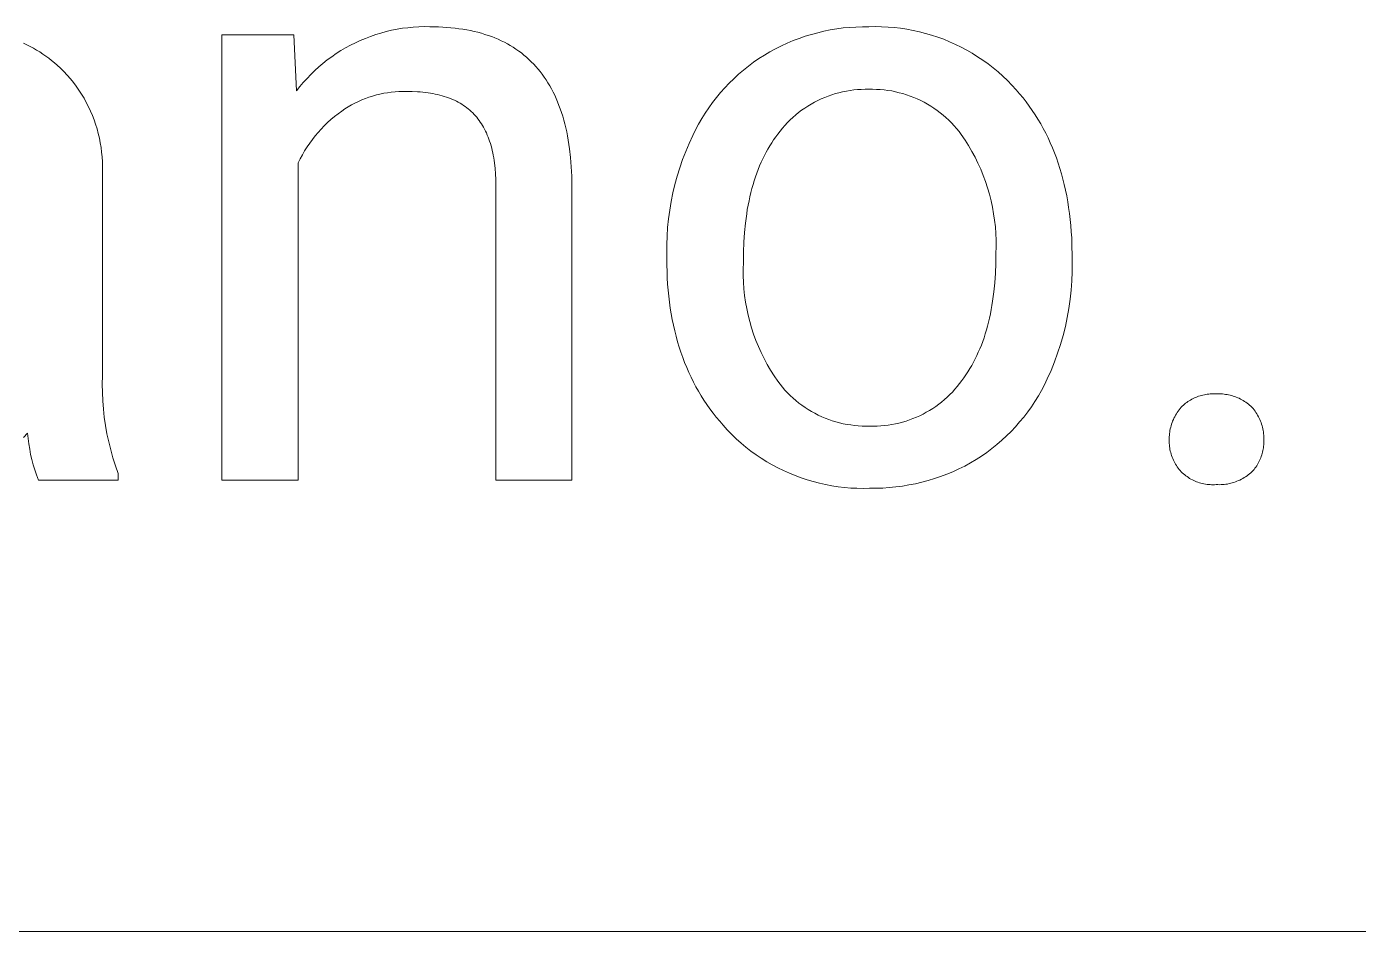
# Model space of a CAD drawing. Header units: millimetres. Extents: x -1576 to 3664, y -445 to 3215.
# Drawn here: x 2235.6 to 2345.9, y -152.5 to -77.5 of the extents above; entities that cross this region are included whole.
import ezdxf

# ---------------------------------------------------------------- set-up
doc = ezdxf.new("R2010")
doc.units = ezdxf.units.MM
doc.header["$MEASUREMENT"] = 0
doc.layers.add('Domyślny', color=7, linetype='Continuous', true_color=0x000000)

msp = doc.modelspace()

# ---------------------------------------------------------------- linework, layer by layer
at = {"layer": 'Domyślny', "color": 18, "lineweight": 15, "true_color": 0x000000}
for p, q in [((2251.77, -115.11), (2251.77, -78.24)), ((2251.77, -78.24), (2257.74, -78.24)), ((2257.74, -78.24), (2257.95, -82.88)), ((2264.09, -78.36), (2264.52, -78.21)), ((2264.52, -78.21), (2264.95, -78.08)), ((2264.95, -78.08), (2265.39, -77.96)), ((2265.39, -77.96), (2265.83, -77.85)), ((2265.83, -77.85), (2266.28, -77.77)), ((2266.28, -77.77), (2266.73, -77.69)), ((2266.73, -77.69), (2267.18, -77.64)), ((2267.18, -77.64), (2267.63, -77.59)), ((2267.63, -77.59), (2268.09, -77.57)), ((2268.09, -77.57), (2268.54, -77.55)), ((2268.54, -77.55), (2268.99, -77.56)), ((2268.99, -77.56), (2269.36, -77.56)), ((2269.36, -77.56), (2269.71, -77.57)), ((2269.71, -77.57), (2270.07, -77.59)), ((2270.07, -77.59), (2270.41, -77.61)), ((2270.41, -77.61), (2270.75, -77.64)), ((2270.75, -77.64), (2271.09, -77.67)), ((2271.09, -77.67), (2271.41, -77.72)), ((2271.41, -77.72), (2271.74, -77.76)), ((2271.74, -77.76), (2272.05, -77.82)), ((2272.05, -77.82), (2272.37, -77.88)), ((2272.37, -77.88), (2272.67, -77.95)), ((2272.67, -77.95), (2272.97, -78.02)), ((2272.97, -78.02), (2273.27, -78.1)), ((2273.27, -78.1), (2273.56, -78.19)), ((2273.56, -78.19), (2273.84, -78.28)), ((2273.84, -78.28), (2274.12, -78.38)), ((2300.09, -78.35), (2300.6, -78.19)), ((2300.6, -78.19), (2301.12, -78.05)), ((2301.12, -78.05), (2301.64, -77.93)), ((2301.64, -77.93), (2302.16, -77.82)), ((2302.16, -77.82), (2302.69, -77.73)), ((2302.69, -77.73), (2303.22, -77.66)), ((2303.22, -77.66), (2303.75, -77.61)), ((2303.75, -77.61), (2304.29, -77.58)), ((2304.29, -77.58), (2304.82, -77.56)), ((2304.82, -77.56), (2305.35, -77.56)), ((2305.35, -77.56), (2305.88, -77.55)), ((2305.88, -77.55), (2306.41, -77.56)), ((2306.41, -77.56), (2306.94, -77.58)), ((2306.94, -77.58), (2307.46, -77.62)), ((2307.46, -77.62), (2307.98, -77.69)), ((2307.98, -77.69), (2308.51, -77.76)), ((2308.51, -77.76), (2309.02, -77.86)), ((2309.02, -77.86), (2309.54, -77.97)), ((2309.54, -77.97), (2310.05, -78.11)), ((2310.05, -78.11), (2310.55, -78.25)), ((2310.55, -78.25), (2311.06, -78.42)), ((2235.34, -78.93), (2235.62, -79.06)), ((2235.62, -79.06), (2235.9, -79.2)), ((2235.9, -79.2), (2236.17, -79.34)), ((2236.17, -79.34), (2236.43, -79.5)), ((2261.63, -79.54), (2262.02, -79.31)), ((2262.02, -79.31), (2262.42, -79.09)), ((2262.42, -79.09), (2262.83, -78.88)), ((2262.83, -78.88), (2263.24, -78.69)), ((2263.24, -78.69), (2263.66, -78.52)), ((2263.66, -78.52), (2264.09, -78.36)), ((2274.12, -78.38), (2274.39, -78.49)), ((2274.39, -78.49), (2274.65, -78.6)), ((2274.65, -78.6), (2274.91, -78.72)), ((2274.91, -78.72), (2275.17, -78.85)), ((2275.17, -78.85), (2275.42, -78.98)), ((2275.42, -78.98), (2275.66, -79.12)), ((2275.66, -79.12), (2275.9, -79.26)), ((2275.9, -79.26), (2276.13, -79.41)), ((2297.16, -79.64), (2297.63, -79.39)), ((2297.63, -79.39), (2298.11, -79.15)), ((2298.11, -79.15), (2298.59, -78.92)), ((2298.59, -78.92), (2299.09, -78.71)), ((2299.09, -78.71), (2299.59, -78.52)), ((2299.59, -78.52), (2300.09, -78.35)), ((2311.06, -78.42), (2311.55, -78.6)), ((2311.55, -78.6), (2312.04, -78.8)), ((2312.04, -78.8), (2312.52, -79.02)), ((2312.52, -79.02), (2312.99, -79.25)), ((2312.99, -79.25), (2313.46, -79.5)), ((2236.43, -79.5), (2236.69, -79.65)), ((2236.69, -79.65), (2236.95, -79.82)), ((2236.95, -79.82), (2237.2, -79.99)), ((2237.2, -79.99), (2237.44, -80.17)), ((2237.44, -80.17), (2237.68, -80.35)), ((2237.68, -80.35), (2237.91, -80.54)), ((2260.15, -80.59), (2260.51, -80.31)), ((2260.51, -80.31), (2260.87, -80.04)), ((2260.87, -80.04), (2261.25, -79.78)), ((2261.25, -79.78), (2261.63, -79.54)), ((2276.13, -79.41), (2276.36, -79.57)), ((2276.36, -79.57), (2276.58, -79.73)), ((2276.58, -79.73), (2276.79, -79.91)), ((2276.79, -79.91), (2277, -80.08)), ((2277, -80.08), (2277.21, -80.27)), ((2277.21, -80.27), (2277.4, -80.46)), ((2277.4, -80.46), (2277.6, -80.65)), ((2295.39, -80.82), (2295.81, -80.5)), ((2295.81, -80.5), (2296.25, -80.2)), ((2296.25, -80.2), (2296.7, -79.91)), ((2296.7, -79.91), (2297.16, -79.64)), ((2313.46, -79.5), (2313.91, -79.76)), ((2313.91, -79.76), (2314.36, -80.04)), ((2314.36, -80.04), (2314.8, -80.33)), ((2314.8, -80.33), (2315.23, -80.64)), ((2237.91, -80.54), (2238.14, -80.73)), ((2238.14, -80.73), (2238.42, -81)), ((2238.42, -81), (2238.7, -81.28)), ((2238.7, -81.28), (2238.97, -81.57)), ((2238.97, -81.57), (2239.23, -81.87)), ((2258.83, -81.84), (2259.14, -81.51)), ((2259.14, -81.51), (2259.47, -81.19)), ((2259.47, -81.19), (2259.8, -80.89)), ((2259.8, -80.89), (2260.15, -80.59)), ((2277.6, -80.65), (2277.78, -80.86)), ((2277.78, -80.86), (2277.96, -81.06)), ((2277.96, -81.06), (2278.14, -81.28)), ((2278.14, -81.28), (2278.31, -81.5)), ((2278.31, -81.5), (2278.47, -81.73)), ((2294.17, -81.86), (2294.57, -81.5)), ((2294.57, -81.5), (2294.97, -81.15)), ((2294.97, -81.15), (2295.39, -80.82)), ((2315.23, -80.64), (2315.64, -80.96)), ((2315.64, -80.96), (2316.05, -81.3)), ((2316.05, -81.3), (2316.44, -81.65)), ((2239.23, -81.87), (2239.48, -82.18)), ((2239.48, -82.18), (2239.71, -82.49)), ((2239.71, -82.49), (2239.94, -82.82)), ((2257.95, -82.88), (2258.23, -82.52)), ((2258.23, -82.52), (2258.52, -82.17)), ((2258.52, -82.17), (2258.83, -81.84)), ((2278.47, -81.73), (2278.63, -81.97)), ((2278.63, -81.97), (2278.78, -82.21)), ((2278.78, -82.21), (2278.93, -82.46)), ((2278.93, -82.46), (2279.07, -82.71)), ((2279.07, -82.71), (2279.21, -82.97)), ((2293.07, -83.01), (2293.42, -82.62)), ((2293.42, -82.62), (2293.79, -82.23)), ((2293.79, -82.23), (2294.17, -81.86)), ((2316.44, -81.65), (2316.83, -82.01)), ((2316.83, -82.01), (2317.2, -82.39)), ((2317.2, -82.39), (2317.55, -82.78)), ((2239.94, -82.82), (2240.15, -83.15)), ((2240.15, -83.15), (2240.36, -83.48)), ((2240.36, -83.48), (2240.55, -83.83)), ((2263.08, -83.75), (2262.79, -83.89)), ((2263.37, -83.62), (2263.08, -83.75)), ((2263.66, -83.51), (2263.37, -83.62)), ((2263.96, -83.4), (2263.66, -83.51)), ((2264.26, -83.3), (2263.96, -83.4)), ((2264.57, -83.21), (2264.26, -83.3)), ((2264.87, -83.14), (2264.57, -83.21)), ((2265.18, -83.07), (2264.87, -83.14)), ((2265.5, -83.02), (2265.18, -83.07)), ((2265.81, -82.98), (2265.5, -83.02)), ((2266.13, -82.94), (2265.81, -82.98)), ((2266.44, -82.92), (2266.13, -82.94)), ((2266.76, -82.91), (2266.44, -82.92)), ((2267.08, -82.91), (2266.76, -82.91)), ((2267.54, -82.92), (2267.08, -82.91)), ((2267.99, -82.94), (2267.54, -82.92)), ((2268.21, -82.96), (2267.99, -82.94)), ((2268.43, -82.98), (2268.21, -82.96)), ((2268.64, -83), (2268.43, -82.98)), ((2268.85, -83.03), (2268.64, -83)), ((2269.05, -83.06), (2268.85, -83.03)), ((2269.25, -83.1), (2269.05, -83.06)), ((2269.45, -83.14), (2269.25, -83.1)), ((2269.64, -83.18), (2269.45, -83.14)), ((2269.83, -83.23), (2269.64, -83.18)), ((2270.01, -83.28), (2269.83, -83.23)), ((2270.19, -83.33), (2270.01, -83.28)), ((2270.37, -83.39), (2270.19, -83.33)), ((2270.54, -83.45), (2270.37, -83.39)), ((2270.71, -83.51), (2270.54, -83.45)), ((2270.88, -83.58), (2270.71, -83.51)), ((2271.04, -83.65), (2270.88, -83.58)), ((2271.2, -83.73), (2271.04, -83.65)), ((2271.35, -83.81), (2271.2, -83.73)), ((2271.5, -83.89), (2271.35, -83.81)), ((2279.21, -82.97), (2279.34, -83.24)), ((2279.34, -83.24), (2279.46, -83.51)), ((2279.46, -83.51), (2279.58, -83.79)), ((2279.58, -83.79), (2279.69, -84.08)), ((2292.4, -83.84), (2292.73, -83.42)), ((2292.73, -83.42), (2293.07, -83.01)), ((2300.85, -83.81), (2300.58, -83.96)), ((2301.13, -83.67), (2300.85, -83.81)), ((2301.41, -83.53), (2301.13, -83.67)), ((2301.7, -83.41), (2301.41, -83.53)), ((2301.99, -83.3), (2301.7, -83.41)), ((2302.28, -83.2), (2301.99, -83.3)), ((2302.58, -83.1), (2302.28, -83.2)), ((2302.88, -83.02), (2302.58, -83.1)), ((2303.18, -82.95), (2302.88, -83.02)), ((2303.49, -82.89), (2303.18, -82.95)), ((2303.8, -82.83), (2303.49, -82.89)), ((2304.11, -82.79), (2303.8, -82.83)), ((2304.42, -82.77), (2304.11, -82.79)), ((2304.73, -82.75), (2304.42, -82.77)), ((2305.04, -82.74), (2304.73, -82.75)), ((2305.35, -82.74), (2305.04, -82.74)), ((2305.67, -82.74), (2305.35, -82.74)), ((2305.99, -82.75), (2305.67, -82.74)), ((2306.3, -82.76), (2305.99, -82.75)), ((2306.62, -82.79), (2306.3, -82.76)), ((2306.93, -82.83), (2306.62, -82.79)), ((2307.25, -82.88), (2306.93, -82.83)), ((2307.56, -82.95), (2307.25, -82.88)), ((2307.87, -83.02), (2307.56, -82.95)), ((2308.17, -83.1), (2307.87, -83.02)), ((2308.47, -83.19), (2308.17, -83.1)), ((2308.77, -83.3), (2308.47, -83.19)), ((2309.07, -83.41), (2308.77, -83.3)), ((2309.36, -83.54), (2309.07, -83.41)), ((2309.65, -83.67), (2309.36, -83.54)), ((2309.93, -83.82), (2309.65, -83.67)), ((2317.55, -82.78), (2317.84, -83.11)), ((2317.84, -83.11), (2318.12, -83.44)), ((2318.12, -83.44), (2318.38, -83.78)), ((2318.38, -83.78), (2318.64, -84.13)), ((2240.55, -83.83), (2240.73, -84.18)), ((2240.73, -84.18), (2240.89, -84.54)), ((2240.89, -84.54), (2241.05, -84.9)), ((2241.05, -84.9), (2241.19, -85.27)), ((2261.4, -84.76), (2261.1, -85)), ((2261.7, -84.54), (2261.4, -84.76)), ((2261.96, -84.36), (2261.7, -84.54)), ((2262.23, -84.19), (2261.96, -84.36)), ((2262.51, -84.04), (2262.23, -84.19)), ((2262.79, -83.89), (2262.51, -84.04)), ((2271.64, -83.98), (2271.5, -83.89)), ((2271.78, -84.07), (2271.64, -83.98)), ((2271.92, -84.17), (2271.78, -84.07)), ((2272.05, -84.27), (2271.92, -84.17)), ((2272.18, -84.37), (2272.05, -84.27)), ((2272.31, -84.48), (2272.18, -84.37)), ((2272.43, -84.59), (2272.31, -84.48)), ((2272.55, -84.7), (2272.43, -84.59)), ((2272.66, -84.82), (2272.55, -84.7)), ((2272.77, -84.94), (2272.66, -84.82)), ((2279.69, -84.08), (2279.8, -84.37)), ((2279.8, -84.37), (2279.9, -84.67)), ((2279.9, -84.67), (2280, -84.98)), ((2291.52, -85.17), (2291.8, -84.72)), ((2291.8, -84.72), (2292.09, -84.28)), ((2292.09, -84.28), (2292.4, -83.84)), ((2299.3, -84.86), (2299.07, -85.07)), ((2299.54, -84.66), (2299.3, -84.86)), ((2299.79, -84.48), (2299.54, -84.66)), ((2300.05, -84.3), (2299.79, -84.48)), ((2300.31, -84.13), (2300.05, -84.3)), ((2300.58, -83.96), (2300.31, -84.13)), ((2310.21, -83.97), (2309.93, -83.82)), ((2310.48, -84.13), (2310.21, -83.97)), ((2310.74, -84.31), (2310.48, -84.13)), ((2311, -84.49), (2310.74, -84.31)), ((2311.26, -84.68), (2311, -84.49)), ((2311.5, -84.88), (2311.26, -84.68)), ((2311.74, -85.09), (2311.5, -84.88)), ((2318.64, -84.13), (2318.89, -84.49)), ((2318.89, -84.49), (2319.13, -84.85)), ((2319.13, -84.85), (2319.36, -85.22)), ((2241.19, -85.27), (2241.32, -85.64)), ((2241.32, -85.64), (2241.44, -86.02)), ((2241.44, -86.02), (2241.54, -86.4)), ((2260.26, -85.76), (2260, -86.03)), ((2260.53, -85.49), (2260.26, -85.76)), ((2260.81, -85.24), (2260.53, -85.49)), ((2261.1, -85), (2260.81, -85.24)), ((2272.88, -85.06), (2272.77, -84.94)), ((2272.98, -85.19), (2272.88, -85.06)), ((2273.08, -85.32), (2272.98, -85.19)), ((2273.18, -85.46), (2273.08, -85.32)), ((2273.27, -85.6), (2273.18, -85.46)), ((2273.36, -85.74), (2273.27, -85.6)), ((2273.45, -85.89), (2273.36, -85.74)), ((2273.53, -86.05), (2273.45, -85.89)), ((2280, -84.98), (2280.09, -85.29)), ((2280.09, -85.29), (2280.18, -85.61)), ((2280.18, -85.61), (2280.25, -85.93)), ((2280.25, -85.93), (2280.33, -86.27)), ((2291, -86.1), (2291.25, -85.63)), ((2291.25, -85.63), (2291.52, -85.17)), ((2298.2, -85.97), (2298, -86.21)), ((2298.41, -85.73), (2298.2, -85.97)), ((2298.62, -85.5), (2298.41, -85.73)), ((2298.84, -85.28), (2298.62, -85.5)), ((2299.07, -85.07), (2298.84, -85.28)), ((2311.97, -85.3), (2311.74, -85.09)), ((2312.2, -85.52), (2311.97, -85.3)), ((2312.42, -85.76), (2312.2, -85.52)), ((2312.62, -85.99), (2312.42, -85.76)), ((2312.82, -86.24), (2312.62, -85.99)), ((2319.36, -85.22), (2319.59, -85.6)), ((2319.59, -85.6), (2319.8, -85.98)), ((2319.8, -85.98), (2320, -86.37)), ((2241.54, -86.4), (2241.63, -86.78)), ((2241.63, -86.78), (2241.71, -87.17)), ((2259.27, -86.9), (2259.05, -87.2)), ((2259.5, -86.6), (2259.27, -86.9)), ((2259.75, -86.31), (2259.5, -86.6)), ((2260, -86.03), (2259.75, -86.31)), ((2273.61, -86.2), (2273.53, -86.05)), ((2273.69, -86.36), (2273.61, -86.2)), ((2273.76, -86.53), (2273.69, -86.36)), ((2273.83, -86.7), (2273.76, -86.53)), ((2273.89, -86.87), (2273.83, -86.7)), ((2273.95, -87.05), (2273.89, -86.87)), ((2274.01, -87.24), (2273.95, -87.05)), ((2280.33, -86.27), (2280.4, -86.6)), ((2280.4, -86.6), (2280.46, -86.95)), ((2280.46, -86.95), (2280.52, -87.3)), ((2290.47, -87.23), (2290.77, -86.58)), ((2290.77, -86.58), (2291, -86.1)), ((2297.47, -86.93), (2297.31, -87.18)), ((2297.64, -86.69), (2297.47, -86.93)), ((2297.82, -86.46), (2297.64, -86.69)), ((2298, -86.21), (2297.82, -86.46)), ((2313.01, -86.49), (2312.82, -86.24)), ((2313.32, -86.95), (2313.01, -86.49)), ((2313.62, -87.41), (2313.32, -86.95)), ((2320, -86.37), (2320.2, -86.77)), ((2320.2, -86.77), (2320.38, -87.17)), ((2241.71, -87.17), (2241.77, -87.56)), ((2241.77, -87.56), (2241.82, -87.95)), ((2241.82, -87.95), (2241.86, -88.34)), ((2258.44, -88.16), (2258.26, -88.49)), ((2258.63, -87.83), (2258.44, -88.16)), ((2258.83, -87.51), (2258.63, -87.83)), ((2259.05, -87.2), (2258.83, -87.51)), ((2274.07, -87.42), (2274.01, -87.24)), ((2274.12, -87.61), (2274.07, -87.42)), ((2274.17, -87.81), (2274.12, -87.61)), ((2274.21, -88.01), (2274.17, -87.81)), ((2274.25, -88.21), (2274.21, -88.01)), ((2274.29, -88.42), (2274.25, -88.21)), ((2280.52, -87.3), (2280.57, -87.66)), ((2280.57, -87.66), (2280.65, -88.39)), ((2289.93, -88.57), (2290.19, -87.9)), ((2290.19, -87.9), (2290.47, -87.23)), ((2296.85, -87.96), (2296.7, -88.23)), ((2296.99, -87.69), (2296.85, -87.96)), ((2297.15, -87.43), (2296.99, -87.69)), ((2297.31, -87.18), (2297.15, -87.43)), ((2313.89, -87.89), (2313.62, -87.41)), ((2314.15, -88.37), (2313.89, -87.89)), ((2320.38, -87.17), (2320.56, -87.58)), ((2320.56, -87.58), (2320.73, -88)), ((2320.73, -88), (2320.89, -88.42)), ((2241.86, -88.34), (2241.88, -88.74)), ((2241.88, -88.74), (2241.89, -89.13)), ((2241.89, -89.13), (2241.89, -89.53)), ((2258.26, -88.49), (2258.09, -88.83)), ((2258.09, -88.83), (2258.09, -115.11)), ((2274.32, -88.63), (2274.29, -88.42)), ((2274.35, -88.84), (2274.32, -88.63)), ((2274.4, -89.29), (2274.35, -88.84)), ((2274.44, -89.75), (2274.4, -89.29)), ((2280.65, -88.39), (2280.71, -89.15)), ((2280.71, -89.15), (2280.76, -89.94)), ((2289.48, -89.94), (2289.69, -89.25)), ((2289.69, -89.25), (2289.93, -88.57)), ((2296.31, -89.08), (2296.19, -89.38)), ((2296.44, -88.79), (2296.31, -89.08)), ((2296.57, -88.51), (2296.44, -88.79)), ((2296.7, -88.23), (2296.57, -88.51)), ((2314.39, -88.86), (2314.15, -88.37)), ((2314.62, -89.37), (2314.39, -88.86)), ((2320.89, -88.42), (2321.04, -88.85)), ((2321.04, -88.85), (2321.18, -89.29)), ((2321.18, -89.29), (2321.31, -89.73)), ((2241.89, -89.53), (2241.89, -106.49)), ((2274.46, -90.22), (2274.44, -89.75)), ((2274.47, -90.71), (2274.46, -90.22)), ((2280.76, -89.94), (2280.77, -90.75)), ((2289.29, -90.63), (2289.48, -89.94)), ((2295.86, -90.31), (2295.77, -90.63)), ((2295.97, -89.99), (2295.86, -90.31)), ((2296.08, -89.68), (2295.97, -89.99)), ((2296.19, -89.38), (2296.08, -89.68)), ((2314.83, -89.87), (2314.62, -89.37)), ((2315.02, -90.39), (2314.83, -89.87)), ((2315.19, -90.91), (2315.02, -90.39)), ((2321.31, -89.73), (2321.43, -90.18)), ((2321.43, -90.18), (2321.54, -90.64)), ((2274.47, -115.11), (2274.47, -90.71)), ((2280.77, -90.75), (2280.77, -115.11)), ((2288.98, -92.04), (2289.12, -91.33)), ((2289.12, -91.33), (2289.29, -90.63)), ((2295.59, -91.3), (2295.5, -91.64)), ((2295.67, -90.96), (2295.59, -91.3)), ((2295.77, -90.63), (2295.67, -90.96)), ((2315.34, -91.44), (2315.19, -90.91)), ((2315.48, -91.97), (2315.34, -91.44)), ((2321.54, -90.64), (2321.65, -91.1)), ((2321.65, -91.1), (2321.74, -91.57)), ((2288.86, -92.75), (2288.98, -92.04)), ((2295.36, -92.34), (2295.29, -92.7)), ((2295.43, -91.98), (2295.36, -92.34)), ((2295.5, -91.64), (2295.43, -91.98)), ((2315.59, -92.51), (2315.48, -91.97)), ((2315.69, -93.05), (2315.59, -92.51)), ((2321.74, -91.57), (2321.83, -92.05)), ((2321.83, -92.05), (2321.9, -92.53)), ((2321.9, -92.53), (2321.97, -93.02)), ((2288.69, -94.18), (2288.77, -93.46)), ((2288.77, -93.46), (2288.86, -92.75)), ((2295.24, -93.07), (2295.13, -93.82)), ((2295.29, -92.7), (2295.24, -93.07)), ((2315.77, -93.59), (2315.69, -93.05)), ((2315.83, -94.14), (2315.77, -93.59)), ((2321.97, -93.02), (2322.03, -93.52)), ((2322.03, -93.52), (2322.08, -94.03)), ((2288.65, -94.9), (2288.69, -94.18)), ((2295.06, -94.6), (2295, -95.4)), ((2295.13, -93.82), (2295.06, -94.6)), ((2315.87, -94.69), (2315.83, -94.14)), ((2315.89, -95.24), (2315.87, -94.69)), ((2322.08, -94.03), (2322.12, -94.54)), ((2322.12, -94.54), (2322.15, -95.05)), ((2288.62, -95.61), (2288.65, -94.9)), ((2288.62, -96.33), (2288.62, -95.61)), ((2295, -95.4), (2294.97, -96.23)), ((2315.88, -96.33), (2315.89, -95.79)), ((2315.89, -95.79), (2315.89, -95.24)), ((2322.15, -95.05), (2322.17, -95.58)), ((2322.17, -95.58), (2322.19, -96.65)), ((2288.62, -96.77), (2288.62, -96.33)), ((2288.63, -97.31), (2288.62, -96.77)), ((2294.97, -96.23), (2294.96, -97.08)), ((2315.87, -97.17), (2315.88, -96.33)), ((2322.19, -96.65), (2322.19, -97.08)), ((2288.64, -97.83), (2288.63, -97.31)), ((2288.66, -98.35), (2288.64, -97.83)), ((2294.96, -97.08), (2294.94, -97.63)), ((2294.94, -97.63), (2294.94, -98.18)), ((2315.78, -98.77), (2315.83, -97.98)), ((2315.83, -97.98), (2315.87, -97.17)), ((2322.19, -97.85), (2322.16, -98.61)), ((2322.19, -97.08), (2322.19, -97.85)), ((2288.69, -98.87), (2288.66, -98.35)), ((2288.74, -99.38), (2288.69, -98.87)), ((2294.94, -98.18), (2294.96, -98.73)), ((2294.96, -98.73), (2295, -99.28)), ((2315.7, -99.53), (2315.78, -98.77)), ((2322.16, -98.61), (2322.11, -99.38)), ((2288.79, -99.88), (2288.74, -99.38)), ((2288.85, -100.37), (2288.79, -99.88)), ((2295, -99.28), (2295.06, -99.83)), ((2295.06, -99.83), (2295.14, -100.37)), ((2315.55, -100.64), (2315.6, -100.28)), ((2315.6, -100.28), (2315.7, -99.53)), ((2322.03, -100.14), (2321.92, -100.9)), ((2322.11, -99.38), (2322.03, -100.14)), ((2288.91, -100.86), (2288.85, -100.37)), ((2288.99, -101.34), (2288.91, -100.86)), ((2289.08, -101.82), (2288.99, -101.34)), ((2295.14, -100.37), (2295.24, -100.91)), ((2295.24, -100.91), (2295.35, -101.45)), ((2295.35, -101.45), (2295.49, -101.98)), ((2315.34, -101.69), (2315.42, -101.34)), ((2315.42, -101.34), (2315.48, -100.99)), ((2315.48, -100.99), (2315.55, -100.64)), ((2321.92, -100.9), (2321.78, -101.65)), ((2289.18, -102.28), (2289.08, -101.82)), ((2289.28, -102.74), (2289.18, -102.28)), ((2295.49, -101.98), (2295.64, -102.51)), ((2295.64, -102.51), (2295.81, -103.03)), ((2315.09, -102.68), (2315.18, -102.36)), ((2315.18, -102.36), (2315.26, -102.02)), ((2315.26, -102.02), (2315.34, -101.69)), ((2321.63, -102.4), (2321.44, -103.14)), ((2321.78, -101.65), (2321.63, -102.4)), ((2289.4, -103.2), (2289.28, -102.74)), ((2289.52, -103.65), (2289.4, -103.2)), ((2289.65, -104.09), (2289.52, -103.65)), ((2295.81, -103.03), (2296, -103.55)), ((2296, -103.55), (2296.21, -104.05)), ((2314.67, -103.93), (2314.78, -103.63)), ((2314.78, -103.63), (2314.89, -103.32)), ((2314.89, -103.32), (2314.99, -103)), ((2314.99, -103), (2315.09, -102.68)), ((2321.44, -103.14), (2321.23, -103.88)), ((2289.79, -104.52), (2289.65, -104.09)), ((2289.94, -104.95), (2289.79, -104.52)), ((2296.21, -104.05), (2296.44, -104.55)), ((2296.44, -104.55), (2296.68, -105.05)), ((2314.29, -104.8), (2314.42, -104.52)), ((2314.42, -104.52), (2314.55, -104.23)), ((2314.55, -104.23), (2314.67, -103.93)), ((2320.99, -104.61), (2320.73, -105.32)), ((2321.23, -103.88), (2320.99, -104.61)), ((2290.1, -105.37), (2289.94, -104.95)), ((2290.27, -105.79), (2290.1, -105.37)), ((2290.45, -106.19), (2290.27, -105.79)), ((2296.68, -105.05), (2296.94, -105.53)), ((2296.94, -105.53), (2297.22, -106.01)), ((2313.72, -105.88), (2313.87, -105.62)), ((2313.87, -105.62), (2314.02, -105.35)), ((2314.02, -105.35), (2314.16, -105.08)), ((2314.16, -105.08), (2314.29, -104.8)), ((2320.73, -105.32), (2320.44, -106.03)), ((2241.89, -106.49), (2241.87, -107.17)), ((2290.64, -106.59), (2290.45, -106.19)), ((2290.83, -106.99), (2290.64, -106.59)), ((2297.22, -106.01), (2297.51, -106.47)), ((2297.51, -106.47), (2297.82, -106.93)), ((2297.82, -106.93), (2298.01, -107.18)), ((2312.87, -107.12), (2313.05, -106.87)), ((2313.05, -106.87), (2313.23, -106.63)), ((2313.23, -106.63), (2313.39, -106.39)), ((2313.39, -106.39), (2313.56, -106.14)), ((2313.56, -106.14), (2313.72, -105.88)), ((2320.13, -106.73), (2319.9, -107.21)), ((2320.44, -106.03), (2320.13, -106.73)), ((2241.87, -107.17), (2241.88, -107.86)), ((2241.88, -107.86), (2241.91, -108.54)), ((2291.04, -107.38), (2290.83, -106.99)), ((2291.25, -107.76), (2291.04, -107.38)), ((2291.47, -108.13), (2291.25, -107.76)), ((2298.01, -107.18), (2298.21, -107.42)), ((2298.21, -107.42), (2298.41, -107.66)), ((2298.41, -107.66), (2298.63, -107.89)), ((2298.63, -107.89), (2298.85, -108.11)), ((2311.84, -108.25), (2312.06, -108.03)), ((2312.06, -108.03), (2312.27, -107.82)), ((2312.27, -107.82), (2312.48, -107.59)), ((2312.48, -107.59), (2312.68, -107.36)), ((2312.68, -107.36), (2312.87, -107.12)), ((2319.65, -107.68), (2319.39, -108.14)), ((2319.9, -107.21), (2319.65, -107.68)), ((2332.9, -108.1), (2333.02, -108.07)), ((2333.02, -108.07), (2333.14, -108.04)), ((2333.14, -108.04), (2333.26, -108.02)), ((2333.26, -108.02), (2333.38, -108)), ((2333.38, -108), (2333.5, -107.99)), ((2333.5, -107.99), (2333.63, -107.98)), ((2333.63, -107.98), (2333.75, -107.97)), ((2333.75, -107.97), (2333.87, -107.97)), ((2333.87, -107.97), (2333.99, -107.98)), ((2333.99, -107.98), (2334.12, -107.98)), ((2334.12, -107.98), (2334.25, -107.98)), ((2334.25, -107.98), (2334.38, -107.98)), ((2334.38, -107.98), (2334.51, -107.98)), ((2334.51, -107.98), (2334.64, -107.98)), ((2334.64, -107.98), (2334.77, -108)), ((2334.77, -108), (2334.9, -108.01)), ((2334.9, -108.01), (2335.03, -108.03)), ((2335.03, -108.03), (2335.15, -108.06)), ((2335.15, -108.06), (2335.28, -108.08)), ((2241.91, -108.54), (2241.97, -109.23)), ((2291.7, -108.5), (2291.47, -108.13)), ((2291.94, -108.86), (2291.7, -108.5)), ((2292.19, -109.22), (2291.94, -108.86)), ((2298.85, -108.11), (2299.08, -108.32)), ((2299.08, -108.32), (2299.32, -108.53)), ((2299.32, -108.53), (2299.56, -108.73)), ((2299.56, -108.73), (2299.81, -108.92)), ((2299.81, -108.92), (2300.07, -109.1)), ((2300.07, -109.1), (2300.34, -109.27)), ((2310.64, -109.18), (2310.89, -109.01)), ((2310.89, -109.01), (2311.14, -108.83)), ((2311.14, -108.83), (2311.38, -108.65)), ((2311.38, -108.65), (2311.61, -108.45)), ((2311.61, -108.45), (2311.84, -108.25)), ((2318.81, -109.04), (2318.51, -109.47)), ((2319.11, -108.6), (2318.81, -109.04)), ((2319.39, -108.14), (2319.11, -108.6)), ((2331.13, -109.19), (2331.22, -109.08)), ((2331.22, -109.08), (2331.31, -109)), ((2331.31, -109), (2331.4, -108.91)), ((2331.4, -108.91), (2331.49, -108.83)), ((2331.49, -108.83), (2331.59, -108.75)), ((2331.59, -108.75), (2331.68, -108.68)), ((2331.68, -108.68), (2331.78, -108.61)), ((2331.78, -108.61), (2331.89, -108.54)), ((2331.89, -108.54), (2331.99, -108.48)), ((2331.99, -108.48), (2332.1, -108.41)), ((2332.1, -108.41), (2332.21, -108.36)), ((2332.21, -108.36), (2332.32, -108.3)), ((2332.32, -108.3), (2332.43, -108.26)), ((2332.43, -108.26), (2332.55, -108.21)), ((2332.55, -108.21), (2332.66, -108.17)), ((2332.66, -108.17), (2332.78, -108.13)), ((2332.78, -108.13), (2332.9, -108.1)), ((2335.28, -108.08), (2335.41, -108.12)), ((2335.41, -108.12), (2335.53, -108.15)), ((2335.53, -108.15), (2335.66, -108.19)), ((2335.66, -108.19), (2335.78, -108.24)), ((2335.78, -108.24), (2335.9, -108.29)), ((2335.9, -108.29), (2336.02, -108.34)), ((2336.02, -108.34), (2336.14, -108.4)), ((2336.14, -108.4), (2336.25, -108.46)), ((2336.25, -108.46), (2336.36, -108.53)), ((2336.36, -108.53), (2336.47, -108.6)), ((2336.47, -108.6), (2336.58, -108.67)), ((2336.58, -108.67), (2336.69, -108.74)), ((2336.69, -108.74), (2336.79, -108.82)), ((2336.79, -108.82), (2336.89, -108.91)), ((2336.89, -108.91), (2336.99, -108.99)), ((2336.99, -108.99), (2337.08, -109.08)), ((2337.08, -109.08), (2337.17, -109.19)), ((2241.97, -109.23), (2242.04, -109.91)), ((2242.04, -109.91), (2242.14, -110.59)), ((2292.45, -109.57), (2292.19, -109.22)), ((2292.72, -109.91), (2292.45, -109.57)), ((2293, -110.24), (2292.72, -109.91)), ((2293.28, -110.57), (2293, -110.24)), ((2300.34, -109.27), (2300.61, -109.43)), ((2300.61, -109.43), (2300.88, -109.58)), ((2300.88, -109.58), (2301.16, -109.73)), ((2301.16, -109.73), (2301.45, -109.86)), ((2301.45, -109.86), (2301.74, -109.98)), ((2301.74, -109.98), (2302.03, -110.09)), ((2302.03, -110.09), (2302.33, -110.2)), ((2302.33, -110.2), (2302.63, -110.29)), ((2308.14, -110.31), (2308.44, -110.23)), ((2308.44, -110.23), (2308.73, -110.13)), ((2308.73, -110.13), (2309.01, -110.02)), ((2309.01, -110.02), (2309.29, -109.91)), ((2309.29, -109.91), (2309.57, -109.78)), ((2309.57, -109.78), (2309.85, -109.64)), ((2309.85, -109.64), (2310.11, -109.5)), ((2310.11, -109.5), (2310.38, -109.35)), ((2310.38, -109.35), (2310.64, -109.18)), ((2318.18, -109.89), (2317.84, -110.3)), ((2318.51, -109.47), (2318.18, -109.89)), ((2330.47, -110.35), (2330.51, -110.22)), ((2330.51, -110.22), (2330.57, -110.1)), ((2330.57, -110.1), (2330.62, -109.98)), ((2330.62, -109.98), (2330.68, -109.86)), ((2330.68, -109.86), (2330.75, -109.74)), ((2330.75, -109.74), (2330.82, -109.62)), ((2330.82, -109.62), (2330.89, -109.51)), ((2330.89, -109.51), (2330.97, -109.4)), ((2330.97, -109.4), (2331.05, -109.29)), ((2331.05, -109.29), (2331.13, -109.19)), ((2337.17, -109.19), (2337.26, -109.29)), ((2337.26, -109.29), (2337.34, -109.4)), ((2337.34, -109.4), (2337.41, -109.51)), ((2337.41, -109.51), (2337.49, -109.62)), ((2337.49, -109.62), (2337.55, -109.74)), ((2337.55, -109.74), (2337.62, -109.86)), ((2337.62, -109.86), (2337.68, -109.98)), ((2337.68, -109.98), (2337.74, -110.1)), ((2337.74, -110.1), (2337.79, -110.22)), ((2337.79, -110.22), (2337.84, -110.35)), ((2235.69, -111.23), (2235.36, -111.59)), ((2235.73, -111.67), (2235.69, -111.23)), ((2242.14, -110.59), (2242.26, -111.27)), ((2242.26, -111.27), (2242.41, -111.94)), ((2293.63, -110.96), (2293.28, -110.57)), ((2294, -111.34), (2293.63, -110.96)), ((2294.38, -111.7), (2294, -111.34)), ((2302.63, -110.29), (2302.93, -110.37)), ((2302.93, -110.37), (2303.24, -110.44)), ((2303.24, -110.44), (2303.55, -110.5)), ((2303.55, -110.5), (2303.86, -110.55)), ((2303.86, -110.55), (2304.17, -110.59)), ((2304.17, -110.59), (2304.48, -110.62)), ((2304.48, -110.62), (2304.8, -110.64)), ((2304.8, -110.64), (2305.11, -110.65)), ((2305.11, -110.65), (2305.42, -110.64)), ((2305.42, -110.64), (2305.73, -110.65)), ((2305.73, -110.65), (2306.04, -110.64)), ((2306.04, -110.64), (2306.34, -110.62)), ((2306.34, -110.62), (2306.64, -110.6)), ((2306.64, -110.6), (2306.95, -110.56)), ((2306.95, -110.56), (2307.25, -110.51)), ((2307.25, -110.51), (2307.55, -110.46)), ((2307.55, -110.46), (2307.85, -110.39)), ((2307.85, -110.39), (2308.14, -110.31)), ((2317.13, -111.09), (2316.75, -111.46)), ((2317.49, -110.7), (2317.13, -111.09)), ((2317.84, -110.3), (2317.49, -110.7)), ((2330.24, -111.4), (2330.25, -111.27)), ((2330.25, -111.27), (2330.27, -111.13)), ((2330.27, -111.13), (2330.29, -111)), ((2330.29, -111), (2330.32, -110.87)), ((2330.32, -110.87), (2330.35, -110.74)), ((2330.35, -110.74), (2330.38, -110.61)), ((2330.38, -110.61), (2330.42, -110.48)), ((2330.42, -110.48), (2330.47, -110.35)), ((2337.84, -110.35), (2337.88, -110.48)), ((2337.88, -110.48), (2337.92, -110.61)), ((2337.92, -110.61), (2337.95, -110.74)), ((2337.95, -110.74), (2337.98, -110.87)), ((2337.98, -110.87), (2338.01, -111)), ((2338.01, -111), (2338.03, -111.13)), ((2338.03, -111.13), (2338.04, -111.27)), ((2338.04, -111.27), (2338.06, -111.4)), ((2235.79, -112.11), (2235.73, -111.67)), ((2235.86, -112.55), (2235.79, -112.11)), ((2242.41, -111.94), (2242.57, -112.6)), ((2294.77, -112.05), (2294.38, -111.7)), ((2295.18, -112.38), (2294.77, -112.05)), ((2295.59, -112.71), (2295.18, -112.38)), ((2315.96, -112.17), (2315.54, -112.5)), ((2316.36, -111.82), (2315.96, -112.17)), ((2316.75, -111.46), (2316.36, -111.82)), ((2330.23, -111.54), (2330.24, -111.4)), ((2330.23, -111.67), (2330.23, -111.54)), ((2330.23, -111.81), (2330.23, -111.67)), ((2330.23, -111.94), (2330.23, -111.81)), ((2330.23, -112.07), (2330.23, -111.94)), ((2330.24, -112.2), (2330.23, -112.07)), ((2330.25, -112.33), (2330.24, -112.2)), ((2330.27, -112.46), (2330.25, -112.33)), ((2330.29, -112.58), (2330.27, -112.46)), ((2338.03, -112.43), (2338.01, -112.55)), ((2338.04, -112.3), (2338.03, -112.43)), ((2338.05, -112.18), (2338.04, -112.3)), ((2338.06, -112.06), (2338.05, -112.18)), ((2338.06, -111.4), (2338.06, -111.54)), ((2338.06, -111.54), (2338.06, -111.67)), ((2338.06, -111.67), (2338.06, -111.81)), ((2338.06, -111.81), (2338.06, -111.93)), ((2338.06, -111.93), (2338.06, -112.06)), ((2235.94, -112.99), (2235.86, -112.55)), ((2236.04, -113.42), (2235.94, -112.99)), ((2236.16, -113.85), (2236.04, -113.42)), ((2242.57, -112.6), (2242.76, -113.26)), ((2242.76, -113.26), (2242.97, -113.92)), ((2296.02, -113.02), (2295.59, -112.71)), ((2296.45, -113.31), (2296.02, -113.02)), ((2296.9, -113.59), (2296.45, -113.31)), ((2297.35, -113.85), (2296.9, -113.59)), ((2314.24, -113.42), (2313.77, -113.69)), ((2314.68, -113.13), (2314.24, -113.42)), ((2315.12, -112.82), (2314.68, -113.13)), ((2315.54, -112.5), (2315.12, -112.82)), ((2330.32, -112.71), (2330.29, -112.58)), ((2330.35, -112.84), (2330.32, -112.71)), ((2330.39, -112.96), (2330.35, -112.84)), ((2330.43, -113.09), (2330.39, -112.96)), ((2330.47, -113.21), (2330.43, -113.09)), ((2330.52, -113.33), (2330.47, -113.21)), ((2330.57, -113.45), (2330.52, -113.33)), ((2330.63, -113.57), (2330.57, -113.45)), ((2330.69, -113.68), (2330.63, -113.57)), ((2337.71, -113.5), (2337.65, -113.61)), ((2337.76, -113.38), (2337.71, -113.5)), ((2337.81, -113.27), (2337.76, -113.38)), ((2337.85, -113.15), (2337.81, -113.27)), ((2337.89, -113.03), (2337.85, -113.15)), ((2337.93, -112.92), (2337.89, -113.03)), ((2337.96, -112.79), (2337.93, -112.92)), ((2337.99, -112.67), (2337.96, -112.79)), ((2338.01, -112.55), (2337.99, -112.67)), ((2236.29, -114.27), (2236.16, -113.85)), ((2236.43, -114.69), (2236.29, -114.27)), ((2236.58, -115.11), (2236.43, -114.69)), ((2242.97, -113.92), (2243.2, -114.56)), ((2243.2, -114.56), (2243.2, -115.11)), ((2297.82, -114.1), (2297.35, -113.85)), ((2298.29, -114.33), (2297.82, -114.1)), ((2298.77, -114.55), (2298.29, -114.33)), ((2299.25, -114.74), (2298.77, -114.55)), ((2311.8, -114.63), (2311.29, -114.82)), ((2312.31, -114.42), (2311.8, -114.63)), ((2312.8, -114.19), (2312.31, -114.42)), ((2313.29, -113.95), (2312.8, -114.19)), ((2313.77, -113.69), (2313.29, -113.95)), ((2330.75, -113.8), (2330.69, -113.68)), ((2330.82, -113.91), (2330.75, -113.8)), ((2330.89, -114.02), (2330.82, -113.91)), ((2330.97, -114.12), (2330.89, -114.02)), ((2331.05, -114.23), (2330.97, -114.12)), ((2331.13, -114.33), (2331.05, -114.23)), ((2331.22, -114.42), (2331.13, -114.33)), ((2331.31, -114.51), (2331.22, -114.42)), ((2331.41, -114.6), (2331.31, -114.51)), ((2331.51, -114.68), (2331.41, -114.6)), ((2331.61, -114.76), (2331.51, -114.68)), ((2336.77, -114.68), (2336.67, -114.76)), ((2336.88, -114.6), (2336.77, -114.68)), ((2336.98, -114.51), (2336.88, -114.6)), ((2337.08, -114.42), (2336.98, -114.51)), ((2337.17, -114.33), (2337.08, -114.42)), ((2337.25, -114.24), (2337.17, -114.33)), ((2337.32, -114.14), (2337.25, -114.24)), ((2337.4, -114.04), (2337.32, -114.14)), ((2337.47, -113.93), (2337.4, -114.04)), ((2337.53, -113.83), (2337.47, -113.93)), ((2337.6, -113.72), (2337.53, -113.83)), ((2337.65, -113.61), (2337.6, -113.72)), ((2243.2, -115.11), (2236.58, -115.11)), ((2258.09, -115.11), (2251.77, -115.11)), ((2280.77, -115.11), (2274.47, -115.11)), ((2299.75, -114.93), (2299.25, -114.74)), ((2300.24, -115.09), (2299.75, -114.93)), ((2300.75, -115.24), (2300.24, -115.09)), ((2301.26, -115.37), (2300.75, -115.24)), ((2301.77, -115.49), (2301.26, -115.37)), ((2302.29, -115.58), (2301.77, -115.49)), ((2302.8, -115.66), (2302.29, -115.58)), ((2303.33, -115.72), (2302.8, -115.66)), ((2303.85, -115.77), (2303.33, -115.72)), ((2304.37, -115.79), (2303.85, -115.77)), ((2304.9, -115.8), (2304.37, -115.79)), ((2305.42, -115.79), (2304.9, -115.8)), ((2305.97, -115.79), (2305.42, -115.79)), ((2306.51, -115.77), (2305.97, -115.79)), ((2307.05, -115.74), (2306.51, -115.77)), ((2307.6, -115.68), (2307.05, -115.74)), ((2308.14, -115.61), (2307.6, -115.68)), ((2308.67, -115.52), (2308.14, -115.61)), ((2309.21, -115.42), (2308.67, -115.52)), ((2309.73, -115.29), (2309.21, -115.42)), ((2310.26, -115.15), (2309.73, -115.29)), ((2310.78, -114.99), (2310.26, -115.15)), ((2311.29, -114.82), (2310.78, -114.99)), ((2331.71, -114.83), (2331.61, -114.76)), ((2331.82, -114.9), (2331.71, -114.83)), ((2331.92, -114.97), (2331.82, -114.9)), ((2332.03, -115.03), (2331.92, -114.97)), ((2332.15, -115.09), (2332.03, -115.03)), ((2332.26, -115.15), (2332.15, -115.09)), ((2332.38, -115.2), (2332.26, -115.15)), ((2332.49, -115.25), (2332.38, -115.2)), ((2332.61, -115.29), (2332.49, -115.25)), ((2332.73, -115.33), (2332.61, -115.29)), ((2332.86, -115.37), (2332.73, -115.33)), ((2332.98, -115.4), (2332.86, -115.37)), ((2333.1, -115.42), (2332.98, -115.4)), ((2333.23, -115.45), (2333.1, -115.42)), ((2333.36, -115.47), (2333.23, -115.45)), ((2333.48, -115.48), (2333.36, -115.47)), ((2333.61, -115.49), (2333.48, -115.48)), ((2333.74, -115.5), (2333.61, -115.49)), ((2333.86, -115.5), (2333.74, -115.5)), ((2333.99, -115.5), (2333.86, -115.5)), ((2334.12, -115.49), (2333.99, -115.5)), ((2334.25, -115.49), (2334.12, -115.49)), ((2334.39, -115.5), (2334.25, -115.49)), ((2334.52, -115.49), (2334.39, -115.5)), ((2334.66, -115.49), (2334.52, -115.49)), ((2334.79, -115.47), (2334.66, -115.49)), ((2334.93, -115.46), (2334.79, -115.47)), ((2335.06, -115.44), (2334.93, -115.46)), ((2335.19, -115.41), (2335.06, -115.44)), ((2335.32, -115.38), (2335.19, -115.41)), ((2335.45, -115.34), (2335.32, -115.38)), ((2335.58, -115.31), (2335.45, -115.34)), ((2335.71, -115.26), (2335.58, -115.31)), ((2335.84, -115.21), (2335.71, -115.26)), ((2335.96, -115.16), (2335.84, -115.21)), ((2336.08, -115.11), (2335.96, -115.16)), ((2336.21, -115.05), (2336.08, -115.11)), ((2336.32, -114.98), (2336.21, -115.05)), ((2336.44, -114.91), (2336.32, -114.98)), ((2336.55, -114.84), (2336.44, -114.91)), ((2336.67, -114.76), (2336.55, -114.84)), ((1684.04, -152.5), (3664.24, -152.5))]:
    msp.add_line(p, q, dxfattribs=at)

doc.saveas('drawing.dxf')
